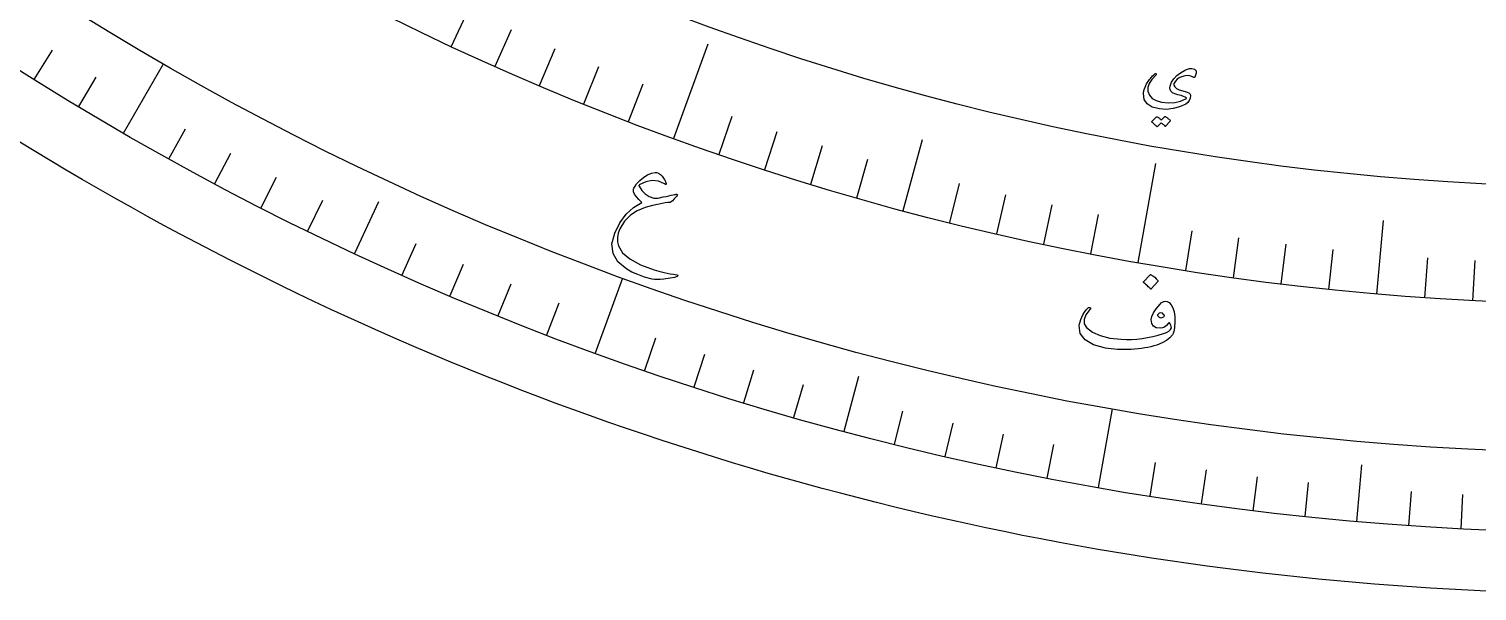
# Model space of a CAD drawing. Header units: millimetres. Extents: x -75 to 75, y -75 to 97.
# Drawn here: x -39.08 to -3.45, y -74.93 to -61.09 of the extents above; entities that cross this region are included whole.
import ezdxf

# ---------------------------------------------------------------- set-up
doc = ezdxf.new("R2010")
doc.units = ezdxf.units.MM
for name, color, linetype in [('CUT_OUTER', 1, 'Continuous'), ('ENGRAVE', 7, 'Continuous'), ('ENGRAVE_FINE', 8, 'Continuous'), ('TEXT', 5, 'Continuous')]:
    doc.layers.add(name, color=color, linetype=linetype)

msp = doc.modelspace()

# ---------------------------------------------------------------- linework, layer by layer
at = {"layer": 'CUT_OUTER'}
msp.add_lwpolyline([(-3.2204, -74.9308), (-3.6801, -74.9097), (-4.1396, -74.8857), (-4.5991, -74.8589), (-5.0583, -74.8292), (-5.5173, -74.7968), (-5.9762, -74.7615), (-6.4348, -74.7234), (-6.8932, -74.6826), (-7.3513, -74.6389), (-7.8091, -74.5923), (-8.2667, -74.543), (-8.7239, -74.4909), (-9.1808, -74.436), (-9.6374, -74.3782), (-10.0936, -74.3177), (-10.5494, -74.2544), (-11.0048, -74.1882), (-11.4598, -74.1193), (-11.9144, -74.0476), (-12.3685, -73.9731), (-12.8221, -73.8958), (-13.2753, -73.8158), (-13.728, -73.7329), (-14.1801, -73.6473), (-14.6318, -73.5589), (-15.0828, -73.4677), (-15.5334, -73.3738), (-15.9833, -73.2771), (-16.4326, -73.1777), (-16.8813, -73.0755), (-17.3294, -72.9705), (-17.7768, -72.8628), (-18.2235, -72.7523), (-18.6696, -72.6392), (-19.1149, -72.5232), (-19.5596, -72.4046), (-20.0035, -72.2832), (-20.4466, -72.1591), (-20.889, -72.0323), (-21.3306, -71.9028), (-21.7714, -71.7705), (-22.2113, -71.6356), (-22.6504, -71.498), (-23.0887, -71.3576), (-23.5261, -71.2146), (-23.9627, -71.0689), (-24.3983, -70.9205), (-24.833, -70.7695), (-25.2667, -70.6158), (-25.6996, -70.4594), (-26.1314, -70.3004), (-26.5623, -70.1388), (-26.9921, -69.9745), (-27.421, -69.8075), (-27.8488, -69.638), (-28.2756, -69.4658), (-28.7013, -69.291), (-29.1259, -69.1136), (-29.5494, -68.9335), (-29.9718, -68.7509), (-30.3931, -68.5657), (-30.8132, -68.378), (-31.2322, -68.1876), (-31.65, -67.9947), (-32.0666, -67.7992), (-32.482, -67.6012), (-32.8962, -67.4006), (-33.3092, -67.1975), (-33.7208, -66.9918), (-34.1313, -66.7837), (-34.5404, -66.573), (-34.9482, -66.3598), (-35.3548, -66.1441), (-35.7599, -65.9259), (-36.1638, -65.7053), (-36.5663, -65.4821), (-36.9674, -65.2565), (-37.3671, -65.0285), (-37.7654, -64.798), (-38.1623, -64.565), (-38.5577, -64.3296), (-38.9517, -64.0918), (-39.3442, -63.8516)], dxfattribs=at)
at = {"layer": 'ENGRAVE'}
for points in [[(-28.6852, -61.5156), (-27.9182, -59.8707)], [(-23.2146, -63.7816), (-22.3681, -61.4559)], [(-36.75, -63.6529), (-35.7656, -61.9479)], [(-17.5673, -65.5622), (-17.0976, -63.8091)], [(-11.7864, -66.8438), (-11.3566, -64.4064)], [(-31.0624, -66.6136), (-30.4681, -65.3391)], [(-5.9157, -67.6167), (-5.7575, -65.8086)], [(-25.1385, -69.0674), (-24.4651, -67.2174)], [(-19.0232, -70.9955), (-18.6592, -69.6372)], [(-12.7631, -72.3834), (-12.4213, -70.4445)], [(-6.4059, -73.2203), (-6.2834, -71.8194)]]:
    msp.add_lwpolyline(points, dxfattribs=at)
for radius in [73.5, 73.5, 71.5312, 67.875, 67.875, 64.9875]:
    msp.add_circle((0, 0), radius, dxfattribs=at)
at = {"layer": 'ENGRAVE_FINE'}
for points in [[(-27.6072, -62.0069), (-27.2046, -61.1025)], [(-38.9491, -62.3315), (-38.5019, -61.616)], [(-26.5209, -62.4793), (-26.1341, -61.568)], [(-37.8553, -63.0018), (-37.4207, -62.2786)], [(-25.4264, -62.9326), (-25.0556, -62.0147)], [(-24.3242, -63.3668), (-23.9694, -62.4425)], [(-22.0979, -64.1771), (-21.7756, -63.241)], [(-35.6335, -64.2845), (-35.2244, -63.5466)], [(-20.9745, -64.553), (-20.6686, -63.6114)], [(-19.8447, -64.9092), (-19.5553, -63.9624)], [(-34.5062, -64.8966), (-34.11, -64.1517)], [(-18.7089, -65.2456), (-18.436, -64.294)], [(-33.3683, -65.489), (-32.9852, -64.7372)], [(-16.4204, -65.8588), (-16.1809, -64.8982)], [(-15.2686, -66.1354), (-15.0459, -65.1707)], [(-32.2203, -66.0614), (-31.8504, -65.303)], [(-14.112, -66.3918), (-13.9062, -65.4234)], [(-12.9512, -66.6279), (-12.7623, -65.6561)], [(-10.618, -67.0393), (-10.4631, -66.0615)], [(-9.4464, -67.2144), (-9.3086, -66.2341)], [(-29.8951, -67.1456), (-29.552, -66.3748)], [(-8.2719, -67.3691), (-8.1512, -66.3864)], [(-7.0949, -67.5032), (-6.9914, -66.5186)], [(-28.7187, -67.6571), (-28.3891, -66.8804)], [(-4.7347, -67.7097), (-4.6657, -66.7221)], [(-3.5523, -67.782), (-3.5005, -66.7933)], [(-27.5336, -68.148), (-27.2175, -67.3657)], [(-26.34, -68.6182), (-26.0377, -67.8305)], [(-23.9293, -69.4956), (-23.6546, -68.6978)], [(-22.7127, -69.9027), (-22.452, -69.1002)], [(-21.4893, -70.2884), (-21.2426, -69.4815)], [(-20.2593, -70.6527), (-20.0268, -69.8417)], [(-17.7813, -71.3167), (-17.5771, -70.498)], [(-16.5339, -71.6162), (-16.3441, -70.7941)], [(-15.2815, -71.8938), (-15.1061, -71.0685)], [(-14.0245, -72.1496), (-13.8635, -71.3214)], [(-11.4979, -72.5951), (-11.3659, -71.7617)], [(-10.2292, -72.7847), (-10.1118, -71.9492)], [(-8.9574, -72.9521), (-8.8546, -72.1147)], [(-7.6828, -73.0974), (-7.5946, -72.2582)], [(-5.1271, -73.321), (-5.0682, -72.4793)], [(-3.8467, -73.3993), (-3.8025, -72.5567)]]:
    msp.add_lwpolyline(points, dxfattribs=at)
at = {"layer": 'TEXT'}
for points in [[(-10.4364, -62.2791), (-10.4924, -62.2493), (-10.5584, -62.2373), (-10.6345, -62.2431), (-10.7208, -62.2667), (-10.7776, -62.2935), (-10.8273, -62.3286), (-10.8697, -62.3721), (-10.9048, -62.4238), (-10.9093, -62.4346), (-10.9116, -62.4463), (-10.9116, -62.4588), (-10.9095, -62.4722), (-10.8871, -62.5165), (-10.8433, -62.5546), (-10.778, -62.5865), (-10.6911, -62.612), (-10.6052, -62.6362), (-10.5445, -62.6638), (-10.509, -62.6949), (-10.4987, -62.7296), (-10.5081, -62.7969), (-10.5314, -62.8544), (-10.5685, -62.902), (-10.6195, -62.9397), (-10.7732, -63.0096), (-10.9321, -63.053), (-11.0959, -63.0699), (-11.2646, -63.0602), (-11.4427, -63.0154), (-11.5677, -62.9372), (-11.6394, -62.8259), (-11.658, -62.6818), (-11.6466, -62.6066), (-11.6208, -62.5276), (-11.5804, -62.4446), (-11.5256, -62.3577), (-11.5078, -62.334), (-11.4898, -62.3112), (-11.4716, -62.2895), (-11.4533, -62.2687), (-11.4347, -62.2488), (-11.4156, -62.2297), (-11.3961, -62.2114), (-11.3762, -62.1938), (-11.366, -62.187), (-11.3576, -62.1849), (-11.351, -62.1878), (-11.3463, -62.1955), (-11.3445, -62.2044), (-11.3452, -62.2128), (-11.3484, -62.2207), (-11.3541, -62.2282), (-11.4517, -62.3358), (-11.5166, -62.437), (-11.5486, -62.532), (-11.5476, -62.6207), (-11.51, -62.7209), (-11.4421, -62.7992), (-11.3437, -62.8553), (-11.215, -62.8893), (-11.0452, -62.9058), (-10.8885, -62.898), (-10.745, -62.8661), (-10.6147, -62.8102), (-10.6066, -62.8049), (-10.6029, -62.7989), (-10.6035, -62.7922), (-10.6085, -62.7847), (-10.6313, -62.7686), (-10.6726, -62.7512), (-10.7325, -62.7325), (-10.8108, -62.7124), (-10.8899, -62.6886), (-10.9483, -62.6593), (-10.986, -62.6245), (-11.0031, -62.5844), (-11.0064, -62.5402), (-11.0016, -62.4953), (-10.9886, -62.4497), (-10.9675, -62.4034), (-10.9098, -62.3153), (-10.8378, -62.2374), (-10.7515, -62.1698), (-10.6509, -62.1124), (-10.6246, -62.0991), (-10.5993, -62.0881), (-10.5751, -62.0792), (-10.5521, -62.0725), (-10.5301, -62.0679), (-10.5095, -62.0651), (-10.4901, -62.0643), (-10.472, -62.0653), (-10.4034, -62.0836), (-10.3659, -62.1214), (-10.3592, -62.1788), (-10.3836, -62.2558), (-10.3956, -62.2756), (-10.4084, -62.2861), (-10.422, -62.2873), (-10.4364, -62.2791)], [(-11.1354, -63.2496), (-11.1326, -63.2478), (-11.1291, -63.247), (-11.1249, -63.2472), (-11.1198, -63.2486), (-11.1027, -63.2586), (-11.0863, -63.2691), (-11.0705, -63.2803), (-11.0555, -63.292), (-11.0411, -63.3045), (-11.0271, -63.3178), (-11.0137, -63.3319), (-11.0008, -63.3469), (-10.9985, -63.3512), (-10.998, -63.3555), (-10.999, -63.3596), (-11.0018, -63.3638), (-11.1157, -63.4876), (-11.1184, -63.489), (-11.1221, -63.4884), (-11.1265, -63.4857), (-11.1318, -63.481), (-11.1353, -63.4769), (-11.1411, -63.4711), (-11.1493, -63.4636), (-11.1599, -63.4543), (-11.1728, -63.4433), (-11.1883, -63.4302), (-11.2063, -63.4151), (-11.2269, -63.3981), (-11.317, -63.4937), (-11.3209, -63.4964), (-11.3252, -63.4965), (-11.33, -63.4938), (-11.3353, -63.4885), (-11.3399, -63.4839), (-11.3472, -63.4769), (-11.3573, -63.4676), (-11.37, -63.4558), (-11.3856, -63.4417), (-11.4044, -63.4251), (-11.4264, -63.406), (-11.4515, -63.3844), (-11.4539, -63.3811), (-11.4547, -63.3781), (-11.4538, -63.3754), (-11.4513, -63.3731), (-11.336, -63.2556), (-11.3333, -63.2538), (-11.3298, -63.253), (-11.3255, -63.2533), (-11.3205, -63.2546), (-11.3058, -63.2624), (-11.2917, -63.2709), (-11.2782, -63.2801), (-11.2653, -63.29), (-11.253, -63.3005), (-11.2413, -63.3116), (-11.2301, -63.3231), (-11.2195, -63.335)], [(-23.6722, -64.6235), (-23.6288, -64.6271), (-23.5861, -64.6435), (-23.544, -64.6725), (-23.5027, -64.7142), (-23.4828, -64.7388), (-23.465, -64.7628), (-23.4493, -64.7862), (-23.4357, -64.8091), (-23.4242, -64.8312), (-23.4146, -64.8523), (-23.407, -64.8726), (-23.4014, -64.892), (-23.3994, -64.9097), (-23.4057, -64.9178), (-23.4204, -64.9165), (-23.4435, -64.9057), (-23.591, -64.8407), (-23.743, -64.8227), (-23.9, -64.8516), (-24.0622, -64.9274), (-24.0684, -64.934), (-24.0712, -64.9421), (-24.0707, -64.9519), (-24.0668, -64.9633), (-24.0001, -65.067), (-23.9169, -65.15), (-23.8173, -65.2121), (-23.7013, -65.2532), (-23.679, -65.2566), (-23.6486, -65.2565), (-23.61, -65.2528), (-23.5634, -65.2455), (-23.4769, -65.2277), (-23.4006, -65.212), (-23.3345, -65.1983), (-23.2784, -65.1867), (-23.2324, -65.1772), (-23.1966, -65.1698), (-23.1707, -65.1646), (-23.155, -65.1616), (-23.1344, -65.1623), (-23.1262, -65.1711), (-23.1306, -65.188), (-23.1476, -65.2131), (-23.2008, -65.2758), (-23.244, -65.3212), (-23.2771, -65.3493), (-23.3002, -65.3601), (-23.3615, -65.3664), (-23.4273, -65.3755), (-23.4976, -65.3874), (-23.5724, -65.4021), (-23.6518, -65.4197), (-23.7356, -65.44), (-23.824, -65.4631), (-23.917, -65.489), (-24.113, -65.5656), (-24.282, -65.6775), (-24.4239, -65.8248), (-24.5387, -66.0079), (-24.5807, -66.1151), (-24.6006, -66.2219), (-24.5982, -66.3283), (-24.5735, -66.4342), (-24.4749, -66.6002), (-24.2957, -66.754), (-24.0361, -66.8951), (-23.6958, -67.0225), (-23.6417, -67.038), (-23.5831, -67.0536), (-23.5199, -67.0694), (-23.4522, -67.0852), (-23.3801, -67.1008), (-23.3037, -67.1161), (-23.2229, -67.1311), (-23.1378, -67.1456), (-23.1234, -67.1489), (-23.1134, -67.1533), (-23.1077, -67.1586), (-23.1064, -67.165), (-23.1283, -67.1865), (-23.1937, -67.208), (-23.3028, -67.2294), (-23.4557, -67.2505), (-23.5473, -67.2592), (-23.6258, -67.2619), (-23.6913, -67.2588), (-23.7438, -67.2499), (-23.9325, -67.198), (-24.1, -67.1403), (-24.2462, -67.0768), (-24.3711, -67.0078), (-24.5875, -66.8256), (-24.7087, -66.616), (-24.735, -66.3795), (-24.6669, -66.1162), (-24.5385, -65.861), (-24.3842, -65.6511), (-24.2045, -65.4864), (-23.9993, -65.3665), (-24.0761, -65.2917), (-24.1354, -65.2225), (-24.1772, -65.159), (-24.2016, -65.1011), (-24.2061, -65.0798), (-24.2065, -65.0581), (-24.2028, -65.0362), (-24.1951, -65.0139), (-24.1643, -64.9578), (-24.13, -64.9066), (-24.0921, -64.8603), (-24.0507, -64.819), (-23.9531, -64.741), (-23.8576, -64.6824), (-23.7639, -64.6433), (-23.6722, -64.6235)], [(-11.4958, -67.144), (-11.4919, -67.1412), (-11.487, -67.14), (-11.481, -67.1403), (-11.4739, -67.1422), (-11.4267, -67.1719), (-11.3831, -67.2058), (-11.3432, -67.2438), (-11.307, -67.2859), (-11.3038, -67.2919), (-11.3029, -67.2976), (-11.3043, -67.3029), (-11.308, -67.3077), (-11.4657, -67.4899), (-11.4711, -67.494), (-11.4772, -67.4942), (-11.484, -67.4904), (-11.4915, -67.4828), (-11.498, -67.4762), (-11.5083, -67.4662), (-11.5224, -67.4528), (-11.5403, -67.436), (-11.5624, -67.4157), (-11.5889, -67.3919), (-11.6198, -67.3646), (-11.6552, -67.3337), (-11.6597, -67.3288), (-11.6616, -67.3244), (-11.661, -67.3204), (-11.6576, -67.3168)], [(-11.1265, -67.7938), (-11.0732, -67.7986), (-11.0242, -67.8277), (-10.9794, -67.8811), (-10.9389, -67.9588), (-10.9072, -68.0566), (-10.8891, -68.1699), (-10.8846, -68.2989), (-10.8939, -68.4435), (-10.9006, -68.4955), (-10.9117, -68.5429), (-10.9273, -68.5859), (-10.9473, -68.6244), (-11.0081, -68.6978), (-11.0918, -68.7638), (-11.1985, -68.8221), (-11.3283, -68.8728), (-11.4005, -68.8943), (-11.4746, -68.9135), (-11.5507, -68.9304), (-11.6286, -68.945), (-11.7087, -68.9573), (-11.791, -68.9673), (-11.8755, -68.9748), (-11.9623, -68.9801), (-12.0491, -68.9831), (-12.1336, -68.9842), (-12.216, -68.9833), (-12.2962, -68.9805), (-12.3742, -68.9756), (-12.4503, -68.9683), (-12.5244, -68.9588), (-12.5966, -68.9469), (-12.8919, -68.8673), (-13.0972, -68.7481), (-13.2123, -68.59), (-13.2375, -68.3935), (-13.231, -68.3502), (-13.2191, -68.3018), (-13.2017, -68.2483), (-13.1788, -68.1896), (-13.1478, -68.1262), (-13.1102, -68.0662), (-13.0662, -68.0095), (-13.0156, -67.9561), (-13.0085, -67.9502), (-13.0007, -67.9465), (-12.9924, -67.945), (-12.9834, -67.9457), (-12.9752, -67.9484), (-12.9691, -67.9532), (-12.9651, -67.96), (-12.9632, -67.9688), (-12.9632, -67.9781), (-12.9651, -67.9864), (-12.9689, -67.9936), (-12.9745, -67.9998), (-13.0732, -68.1275), (-13.1203, -68.2436), (-13.1156, -68.3483), (-13.0588, -68.4416), (-12.9156, -68.5546), (-12.7252, -68.6408), (-12.4877, -68.6999), (-12.2034, -68.7314), (-12.077, -68.7355), (-11.9495, -68.7334), (-11.8208, -68.725), (-11.691, -68.7105), (-11.5602, -68.6897), (-11.4287, -68.6626), (-11.2966, -68.6292), (-11.1638, -68.5895), (-11.0922, -68.5625), (-11.0363, -68.5298), (-10.9959, -68.4915), (-10.9711, -68.4477), (-10.9753, -68.4141), (-10.9852, -68.3823), (-11.0009, -68.3523), (-11.0223, -68.3242), (-11.0251, -68.3225), (-11.029, -68.3238), (-11.0341, -68.3279), (-11.0404, -68.335), (-11.0887, -68.3906), (-11.1392, -68.4301), (-11.1919, -68.4534), (-11.2468, -68.4606), (-11.3427, -68.4461), (-11.4117, -68.4058), (-11.4537, -68.3397), (-11.4687, -68.2479), (-11.4553, -68.1713), (-11.4142, -68.0819), (-11.3455, -67.9795), (-11.2493, -67.8642), (-11.2205, -67.8365), (-11.1904, -67.8156), (-11.1591, -67.8014), (-11.1265, -67.7938)], [(-11.1591, -68.1757), (-11.1474, -68.1652), (-11.1426, -68.1536), (-11.1448, -68.1409), (-11.1539, -68.1271), (-11.1942, -68.0906), (-11.2329, -68.077), (-11.2698, -68.0864), (-11.3051, -68.1186), (-11.3108, -68.1294), (-11.3133, -68.1392), (-11.3126, -68.1483), (-11.3087, -68.1565), (-11.2755, -68.1864), (-11.2394, -68.1995), (-11.2006, -68.196), (-11.1591, -68.1757)]]:
    msp.add_lwpolyline(points, close=True, dxfattribs=at)

doc.saveas('drawing.dxf')
